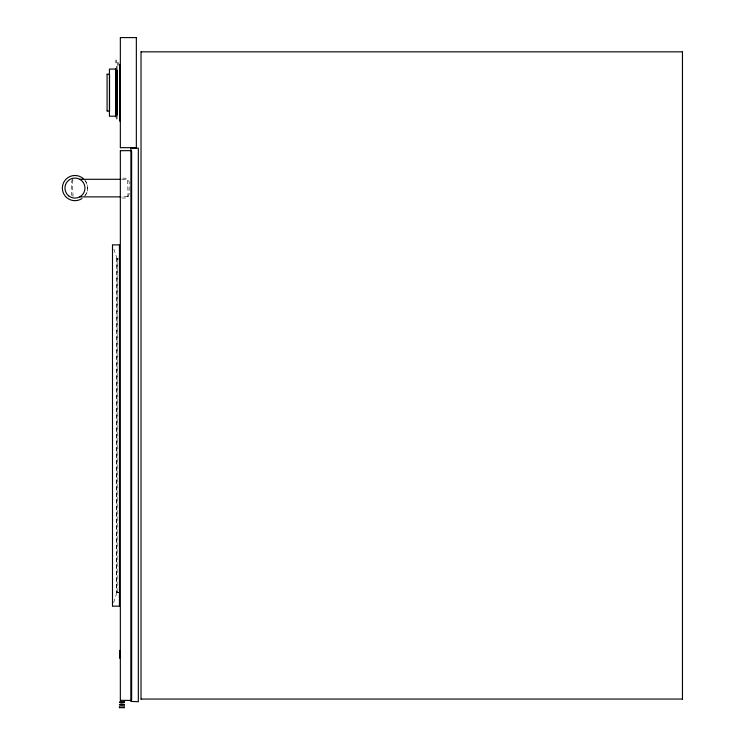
<?xml version="1.0" encoding="UTF-8"?>
<svg xmlns="http://www.w3.org/2000/svg" width="745" height="745" viewBox="0 0 745 745"><rect width="100%" height="100%" fill="white"/><g stroke="black" fill="none" stroke-linecap="round" stroke-linejoin="round"><path stroke-width="0.56" stroke-dasharray="3.73 2.79" d="M73.019 179.778L72.526 181.957L73.019 196.391M121.966 197.984L125.393 197.984L128.056 196.876L127.572 196.391L128.056 194.212L127.572 179.778L128.056 179.294L125.393 178.185L121.966 178.185M113.585 602.593L116.844 592.824L119.032 592.098M72.526 179.294L71.427 181.957L71.427 194.212L72.526 196.876M128.056 196.876L129.164 194.212L129.164 181.957L128.056 179.294M85.545 195.153C88.86 190.264 88.161 183.233 83.962 179.089M118.79 592.741L116.732 592.564L117.142 258.31M117.142 592.433L119.032 592.266M127.572 196.391L121.966 196.876M117.142 258.487L116.555 258.906L116.732 592.564M117.142 592.256L117.142 258.804L119.032 258.962M117.142 258.804L113.585 248.458M121.966 179.294L127.572 179.778M118.79 592.564L116.807 592.489M117.142 258.627L117.617 259.372M117.617 591.679L117.617 592.266M85.433 181.082A12.6 12.6 0 0 1 83.868 196.997"/><path stroke-width="1.12" d="M107.075 74.193L107.075 111.07M120.336 37.492L120.336 147.78M119.573 64.424L119.74 120.848L119.908 118.39M109.543 111.07L109.543 74.193M141.019 51.703L141.019 699.192M120.336 150.62L120.336 700.44M136.344 147.78L136.344 37.492M119.442 606.234L119.442 244.816M119.442 706.977L119.442 707.694M124.275 702.507L124.275 701.799M124.275 705.105L124.275 704.388M124.275 707.694L124.275 706.977M682.457 699.192L682.457 51.703M112.597 244.891L119.368 244.891M141.159 51.843L682.318 51.843M120.439 150.723L131.046 150.62L131.632 151.198L131.632 699.853L131.046 700.44L120.439 700.328M682.318 699.052L141.159 699.052M120.439 37.595L136.242 37.595M136.242 147.668L120.439 147.668M119.368 606.16L112.597 606.169M124.257 702.488C117.719 703.559 117.719 700.747 124.257 701.818M124.257 705.077C117.719 706.158 117.719 703.336 124.257 704.416M119.461 707.005L124.257 707.005M124.257 707.666L119.461 707.666M109.841 69.071L115.261 69.071M109.841 116.201L115.261 116.201M79.762 179.294L120.83 179.294M79.762 196.876L120.83 196.876M119.871 64.452L119.908 66.882M119.74 64.349L119.74 66.882M119.74 118.39L119.74 120.913M119.74 650.441L119.74 658.357M117.971 62.561L117.971 65.141M117.086 70.263L117.086 115.009M116.844 66.407L116.844 118.855M116.08 60.27L116.08 62.72M115.68 71.017L115.68 114.246M115.549 68.419L115.549 116.853M112.495 245.207L112.495 605.853M109.422 69.238L109.422 116.024M109.357 110.893A2.17 1.537 0 0 1 107.252 110.893M107.252 74.379A2.17 1.537 0 0 1 109.357 74.379M81.959 198.561A12.6 12.6 0 0 1 65.132 195.972A12.6 12.6 0 0 1 66.249 178.977A12.6 12.6 0 0 1 83.272 178.614M130.897 148.218L130.831 701.39L138.337 701.716L138.337 148.153L130.897 148.218M68.661 195.861A10.011 10.011 0 0 0 84.846 189.649A10.011 10.011 0 0 0 71.371 178.735A10.011 10.011 0 0 0 68.661 195.861"/></g></svg>
